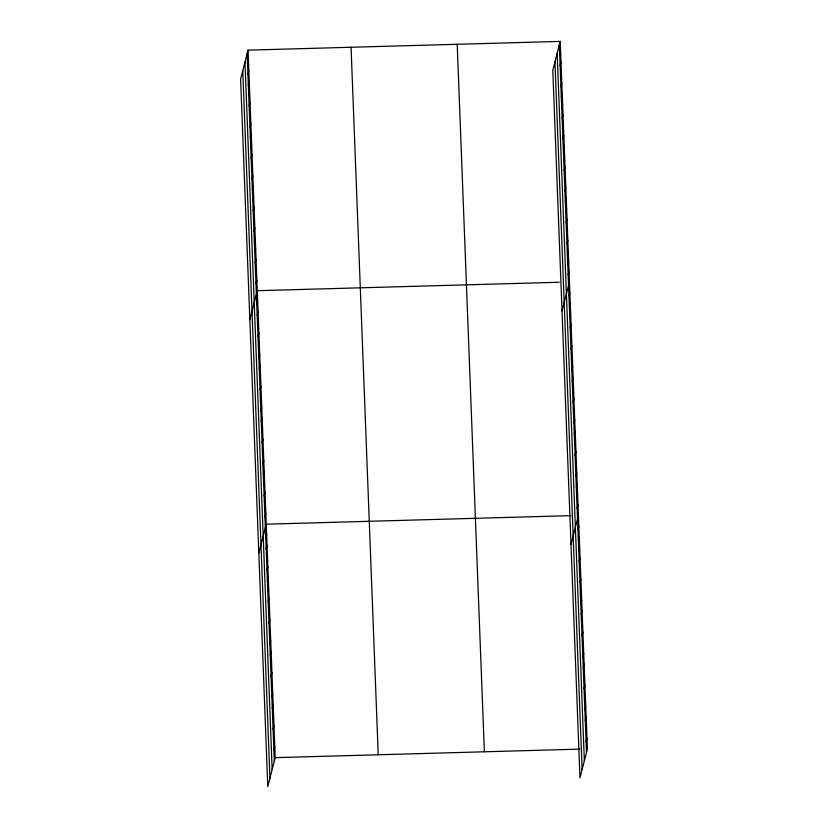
<?xml version="1.0" encoding="UTF-8"?>
<svg xmlns="http://www.w3.org/2000/svg" width="828" height="828" viewBox="0 0 828 828"><rect width="100%" height="100%" fill="white"/><g stroke="black" fill="none" stroke-linecap="round" stroke-linejoin="round"><path stroke-width="1.24" d="M248.038 50.146L240.606 79.095L267.786 786.6L275.206 757.661L248.038 50.146L560.214 41.4L587.394 748.905L579.962 777.854L552.793 70.339L560.214 41.4M247.541 64.118L248.441 60.61M247.945 74.572L248.845 71.063M248.348 85.036L249.249 81.527M248.752 95.489L249.652 91.991M249.145 105.953L250.046 102.444M249.549 116.406L250.449 112.908M249.952 126.87L250.853 123.362M250.356 137.324L251.257 133.826M250.76 147.788L251.66 144.279M251.153 158.241L252.054 154.743M251.557 168.705L252.457 165.196M251.96 179.158L252.861 175.66M252.364 189.622L253.264 186.114M252.768 200.076L253.668 196.578M253.171 210.54L254.061 207.031M253.565 220.993L254.465 217.495M253.968 231.457L254.869 227.948M254.372 241.911L255.272 238.412M254.776 252.374L255.676 248.866M255.179 262.828L256.069 259.33M255.573 273.292L256.473 269.783M255.976 283.745L256.877 280.247M249.849 319.639L257.28 290.7L559.159 282.244M256.783 304.818L257.684 301.32M257.197 315.437L258.098 311.928M257.601 326.046L258.502 322.537M258.005 336.654L258.905 333.156M258.419 347.274L259.319 343.765M258.822 357.882L259.723 354.384M259.236 368.501L260.137 364.993M259.64 379.11L260.541 375.601M260.044 389.719L260.944 386.221M260.458 400.338L261.358 396.829M260.861 410.947L261.762 407.438M261.265 421.555L262.166 418.057M261.679 432.175L262.579 428.666M262.083 442.783L262.983 439.285M262.497 453.402L263.397 449.894M262.9 464.011L263.801 460.503M263.304 474.62L264.204 471.122M263.718 485.239L264.618 481.73M264.122 495.848L265.022 492.339M264.536 506.457L265.426 502.958M264.939 517.076L265.84 513.567M258.812 553.125L266.243 524.186L570.699 515.647M265.757 538.303L266.657 534.795M266.161 548.912L267.061 545.404M266.564 559.521L267.465 556.023M266.978 570.14L267.879 566.631M267.382 580.749L268.282 577.24M267.796 591.358L268.686 587.859M268.2 601.977L269.1 598.468M268.603 612.585L269.504 609.087M269.017 623.205L269.918 619.696M269.421 633.813L270.321 630.305M269.824 644.422L270.725 640.924M270.238 655.041L271.139 651.532M270.642 665.65L271.543 662.141M271.056 676.259L271.946 672.76M271.46 686.878L272.36 683.369M271.863 697.486L272.764 693.988M272.277 708.106L273.178 704.597M272.681 718.714L273.582 715.206M273.085 729.323L273.985 725.825M273.499 739.942L274.399 736.434M273.902 750.551L274.803 747.042M559.718 55.362L560.618 51.864M560.121 65.826L561.022 62.317M560.525 76.279L561.425 72.781M560.929 86.743L561.829 83.235M561.332 97.197L562.222 93.699M561.726 107.661L562.626 104.152M562.129 118.114L563.03 114.616M562.533 128.578L563.433 125.069M562.936 139.032L563.837 135.533M563.34 149.495L564.241 145.987M563.733 159.949L564.634 156.451M564.137 170.413L565.038 166.904M564.541 180.866L565.441 177.368M564.944 191.33L565.845 187.821M565.348 201.784L566.249 198.285M565.741 212.247L566.642 208.739M566.145 222.701L567.045 219.203M566.549 233.165L567.449 229.656M566.952 243.618L567.853 240.12M567.356 254.082L568.256 250.573M567.749 264.536L568.65 261.037M568.153 274.999L569.053 271.491M562.026 310.893L569.457 281.955M568.96 296.072L569.861 292.563M569.374 306.681L570.275 303.183M569.778 317.3L570.678 313.791M570.192 327.909L571.082 324.4M570.595 338.517L571.496 335.019M570.999 349.137L571.9 345.628M571.413 359.745L572.314 356.237M571.817 370.354L572.717 366.856M572.22 380.973L573.121 377.464M572.634 391.582L573.535 388.084M573.038 402.201L573.939 398.692M573.452 412.81L574.342 409.301M573.856 423.418L574.756 419.92M574.259 434.038L575.16 430.529M574.673 444.646L575.574 441.138M575.077 455.255L575.977 451.757M575.481 465.874L576.381 462.366M575.895 476.483L576.795 472.985M576.298 487.102L577.199 483.593M576.712 497.711L577.613 494.202M577.116 508.32L578.016 504.821M570.989 544.369L578.42 515.43M577.934 529.547L578.834 526.039M578.337 540.156L579.238 536.658M578.741 550.775L579.641 547.267M579.155 561.384L580.055 557.886M579.559 572.003L580.459 568.494M579.973 582.612L580.873 579.103M580.376 593.221L581.277 589.722M580.78 603.84L581.68 600.331M581.194 614.448L582.094 610.95M581.598 625.068L582.498 621.559M582.001 635.676L582.902 632.168M582.415 646.285L583.316 642.787M582.819 656.904L583.719 653.395M583.233 667.513L584.133 664.004M583.636 678.122L584.537 674.623M584.04 688.741L584.941 685.232M584.454 699.35L585.355 695.851M584.858 709.969L585.758 706.46M585.261 720.577L586.162 717.069M585.675 731.186L586.576 727.688M586.079 741.805L586.98 738.297M275.206 757.661L579.662 749.123M559.314 44.909L586.493 752.414M557.161 53.302L584.33 760.808M554.946 61.945L582.115 769.46M457.201 44.288L484.37 751.793M351.062 47.258L378.23 754.774M247.137 53.654L274.316 761.16M244.984 62.048L272.153 769.554M242.77 70.701L269.938 778.206"/></g></svg>
